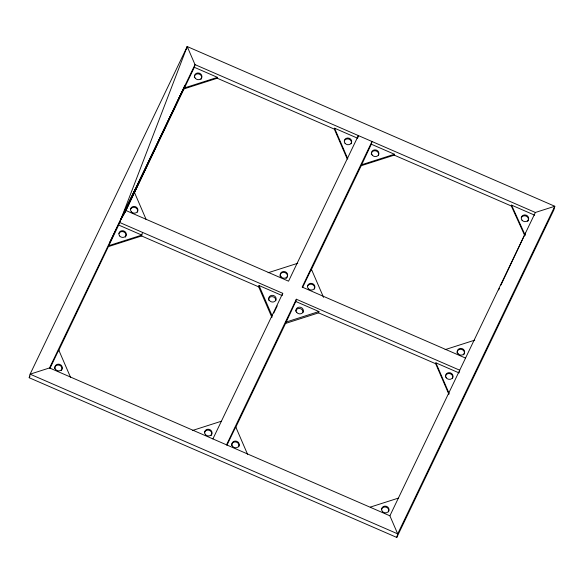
<?xml version="1.0" encoding="UTF-8"?>
<svg xmlns="http://www.w3.org/2000/svg" width="584" height="584" viewBox="0 0 584 584"><rect width="100%" height="100%" fill="white"/><g stroke="black" fill="none" stroke-linecap="round" stroke-linejoin="round"><path stroke-width="0.88" d="M29.2 377.739L30.098 374.161L187.216 46.559L554.8 206.262L553.902 209.838L396.784 537.441L29.2 377.739L29.988 376.096M70.569 377.381L58.743 350.013L58.524 350.896L118.683 225.044L187.216 46.559L195.005 64.612L194.333 67.306L134.174 193.158L134.393 192.282L146.212 219.642M124.669 212.233L125.013 210.882M186.493 49.428L187.216 46.559M108.566 246.55L141.605 235.972L142.503 232.395M184.215 88.819L217.255 78.241L217.474 77.365L194.333 67.306M271.94 317.528L258.69 286.846L259.019 285.525L282.167 295.577L282.736 293.314L119.362 222.336L49.53 367.942L30.098 374.161L397.689 533.856L396.784 537.441M247.55 454.272L235.732 426.904L235.513 427.787L285.554 323.441L295.781 301.49L296.351 299.234L459.717 370.205L459.214 372.234M347.232 158.965L334.333 129.115L334.566 128.21L357.707 138.262M323.558 297.365L311.382 269.173L311.162 270.056L361.204 165.71L371.314 144.204L371.993 141.496L302.169 287.094L465.536 358.072M357.875 137.59L358.379 135.583L288.554 281.181L125.18 210.203L195.005 64.612L535.367 212.474L554.8 206.262L397.689 533.856L389.893 515.803L49.53 367.942M285.554 323.441L318.594 312.871L318.922 311.549L295.781 301.49M361.204 165.71L394.236 155.14L394.463 154.256L371.314 144.204M448.928 394.419L435.679 363.737L435.898 362.854L459.039 372.913M524.68 235.418L511.321 206.006L511.54 205.123L534.703 215.189M109.471 242.966L185.113 85.235L125.669 211.065L119.362 222.336M498.641 289.949L499.422 288.306M500.977 285.007L525.476 233.104M135.072 189.581L120.399 219.869L125.611 210.955L185.113 85.235M49.998 368.256L58.743 350.013M126.407 208.941L134.393 192.282M212.904 438.912L282.736 293.314M273.794 313.031L277.217 305.892M226.519 444.826L296.351 299.234M226.979 445.154L235.732 426.904M302.629 287.423L311.382 269.173M389.893 515.803L535.367 212.474M120.399 219.869L125.925 210.532M184.434 87.936L217.474 77.365M108.792 245.667L141.824 235.096L118.683 225.044M361.423 164.827L394.463 154.256M268.114 272.743L297.767 263.26M285.89 322.12L318.922 311.549M192.472 430.481L221.27 421.261M445.103 349.641L474.755 340.151M370.307 507.102L398.259 498.152M217.255 78.241L334.333 129.115M394.236 155.14L511.321 206.006M141.605 235.972L258.69 286.846M318.594 312.871L435.679 363.737M511.54 205.123L525.271 235.359M334.566 128.21L347.816 158.892M435.898 362.854L449.147 393.536M259.019 285.525L272.275 316.207M344.363 140.795A3.723 3.351 14.1 0 1 349.217 139.24A3.723 3.351 14.1 0 1 351.166 143.752M118.953 233.469A3.723 3.351 14.1 0 1 124.246 232.133A3.723 3.351 14.1 0 1 125.268 237.155M307.578 286.094A3.723 3.351 14.1 0 1 312.44 284.539A3.723 3.351 14.1 0 1 314.389 289.051M130.597 209.203A3.723 3.351 14.1 0 1 135.452 207.648A3.723 3.351 14.1 0 1 137.401 212.16M231.658 445.541A3.723 3.351 14.1 0 1 235.863 441.993A3.723 3.351 14.1 0 1 238.739 446.782M204.444 432.832A3.723 3.351 14.1 0 1 209.561 430.437A3.723 3.351 14.1 0 1 211.021 435.686M521.344 217.693A3.723 3.351 14.1 0 1 526.637 216.357A3.723 3.351 14.1 0 1 527.659 221.38M295.679 311.192A3.723 3.351 14.1 0 1 299.869 308.527A3.723 3.351 14.1 0 1 303.008 312.484M371.314 154.344A3.723 3.351 14.1 0 1 375.519 150.796A3.723 3.351 14.1 0 1 378.396 155.585M280.32 276.838A3.723 3.351 14.1 0 1 282.079 272.662A3.723 3.351 14.1 0 1 286.897 274.108A3.723 3.351 14.1 0 1 285.978 278.539M194.333 77.453A3.723 3.351 14.1 0 1 199.005 74.015A3.723 3.351 14.1 0 1 200.918 79.424M381.432 509.722A3.723 3.351 14.1 0 1 386.09 507.167A3.723 3.351 14.1 0 1 388.499 511.847M54.677 368.643A3.723 3.351 14.1 0 1 59.349 365.212A3.723 3.351 14.1 0 1 61.262 370.621M445.431 377.133A3.723 3.351 14.1 0 1 449.629 373.585A3.723 3.351 14.1 0 1 452.505 378.381M268.443 300.242A3.723 3.351 14.1 0 1 272.159 296.643A3.723 3.351 14.1 0 1 275.779 300.651M457.068 352.867A3.723 3.351 14.1 0 1 461.74 349.436A3.723 3.351 14.1 0 1 463.652 354.846M522.008 220.175A3.723 3.351 14.1 0 0 528.374 219.767A3.723 3.351 14.1 0 0 524.527 214.919A3.723 3.351 14.1 0 0 522.008 220.175M458.002 353.641A3.723 3.351 14.1 0 0 464.368 353.232A3.723 3.351 14.1 0 0 460.521 348.385A3.723 3.351 14.1 0 0 458.002 353.641M446.366 377.906A3.723 3.351 14.1 0 0 452.724 377.498A3.723 3.351 14.1 0 0 448.884 372.65A3.723 3.351 14.1 0 0 446.366 377.906M308.243 288.576A3.723 3.351 14.1 0 0 314.608 288.168A3.723 3.351 14.1 0 0 310.761 283.328A3.723 3.351 14.1 0 0 308.243 288.576M296.716 312.404A3.723 3.351 14.1 0 0 303.081 311.995A3.723 3.351 14.1 0 0 299.234 307.147A3.723 3.351 14.1 0 0 296.716 312.404M372.249 155.11A3.723 3.351 14.1 0 0 378.614 154.702A3.723 3.351 14.1 0 0 374.775 149.862A3.723 3.351 14.1 0 0 372.249 155.11M345.027 143.262A3.723 3.351 14.1 0 0 351.393 142.854A3.723 3.351 14.1 0 0 347.546 138.007A3.723 3.351 14.1 0 0 345.027 143.262M281.013 276.75A3.723 3.351 14.1 0 0 287.379 276.341A3.723 3.351 14.1 0 0 283.532 271.494A3.723 3.351 14.1 0 0 281.013 276.75M269.487 300.577A3.723 3.351 14.1 0 0 275.852 300.169A3.723 3.351 14.1 0 0 272.005 295.322A3.723 3.351 14.1 0 0 269.487 300.577M195.268 78.219A3.723 3.351 14.1 0 0 201.633 77.811A3.723 3.351 14.1 0 0 197.786 72.971A3.723 3.351 14.1 0 0 195.268 78.219M131.254 211.685A3.723 3.351 14.1 0 0 137.62 211.277A3.723 3.351 14.1 0 0 133.78 206.429A3.723 3.351 14.1 0 0 131.254 211.685M119.618 235.951A3.723 3.351 14.1 0 0 125.983 235.542A3.723 3.351 14.1 0 0 122.136 230.702A3.723 3.351 14.1 0 0 119.618 235.951M382.352 511.372A3.723 3.351 14.1 0 0 388.718 510.964A3.723 3.351 14.1 0 0 384.871 506.116A3.723 3.351 14.1 0 0 382.352 511.372M232.593 446.307A3.723 3.351 14.1 0 0 238.958 445.899A3.723 3.351 14.1 0 0 235.118 441.059A3.723 3.351 14.1 0 0 232.593 446.307M205.364 434.481A3.723 3.351 14.1 0 0 211.729 434.073A3.723 3.351 14.1 0 0 207.889 429.225A3.723 3.351 14.1 0 0 205.364 434.481M55.611 369.416A3.723 3.351 14.1 0 0 61.977 369.008A3.723 3.351 14.1 0 0 58.13 364.161A3.723 3.351 14.1 0 0 55.611 369.416"/></g></svg>
